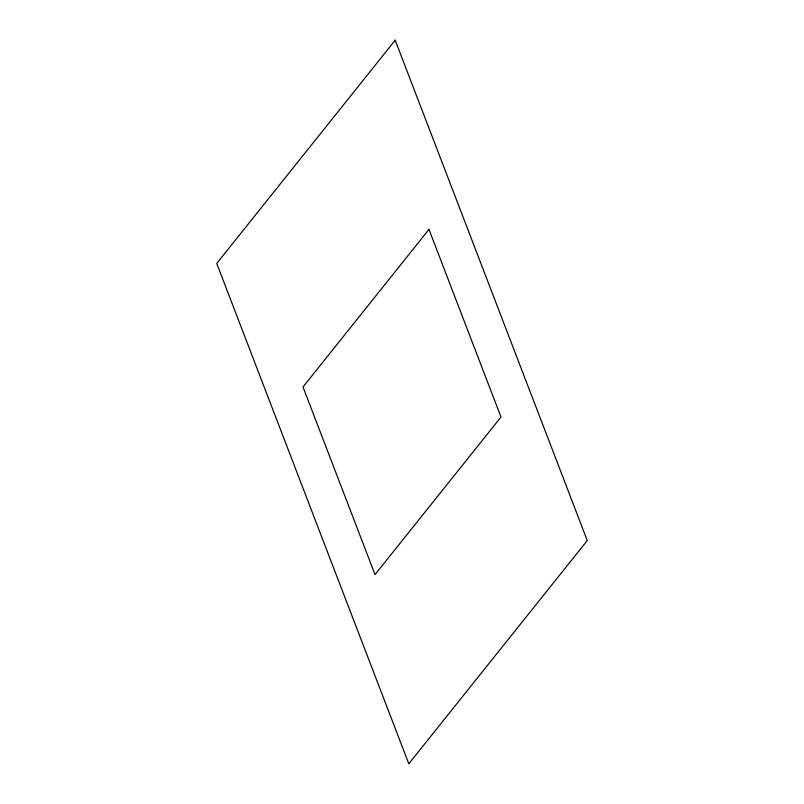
<?xml version="1.0" encoding="UTF-8"?>
<svg xmlns="http://www.w3.org/2000/svg" width="804" height="804" viewBox="0 0 804 804"><rect width="100%" height="100%" fill="white"/><g stroke="black" fill="none" stroke-linecap="round" stroke-linejoin="round"><path stroke-width="1.21" d="M395.196 40.2L216.738 263.451L408.804 763.8L587.262 540.549L395.196 40.2M428.974 229.391L302.997 386.975L375.026 574.609L501.003 417.025L428.974 229.391"/></g></svg>
